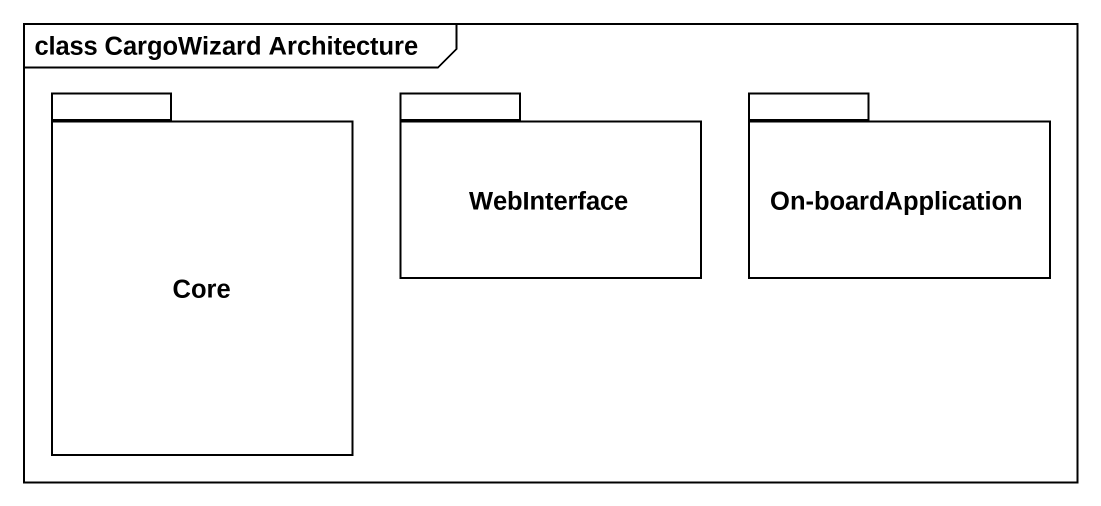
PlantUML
@startuml
mainframe class CargoWizard Architecture
package Core {
}
package WebInterface {
}
package "On-boardApplication" as On_boardApplication {
}
@enduml
